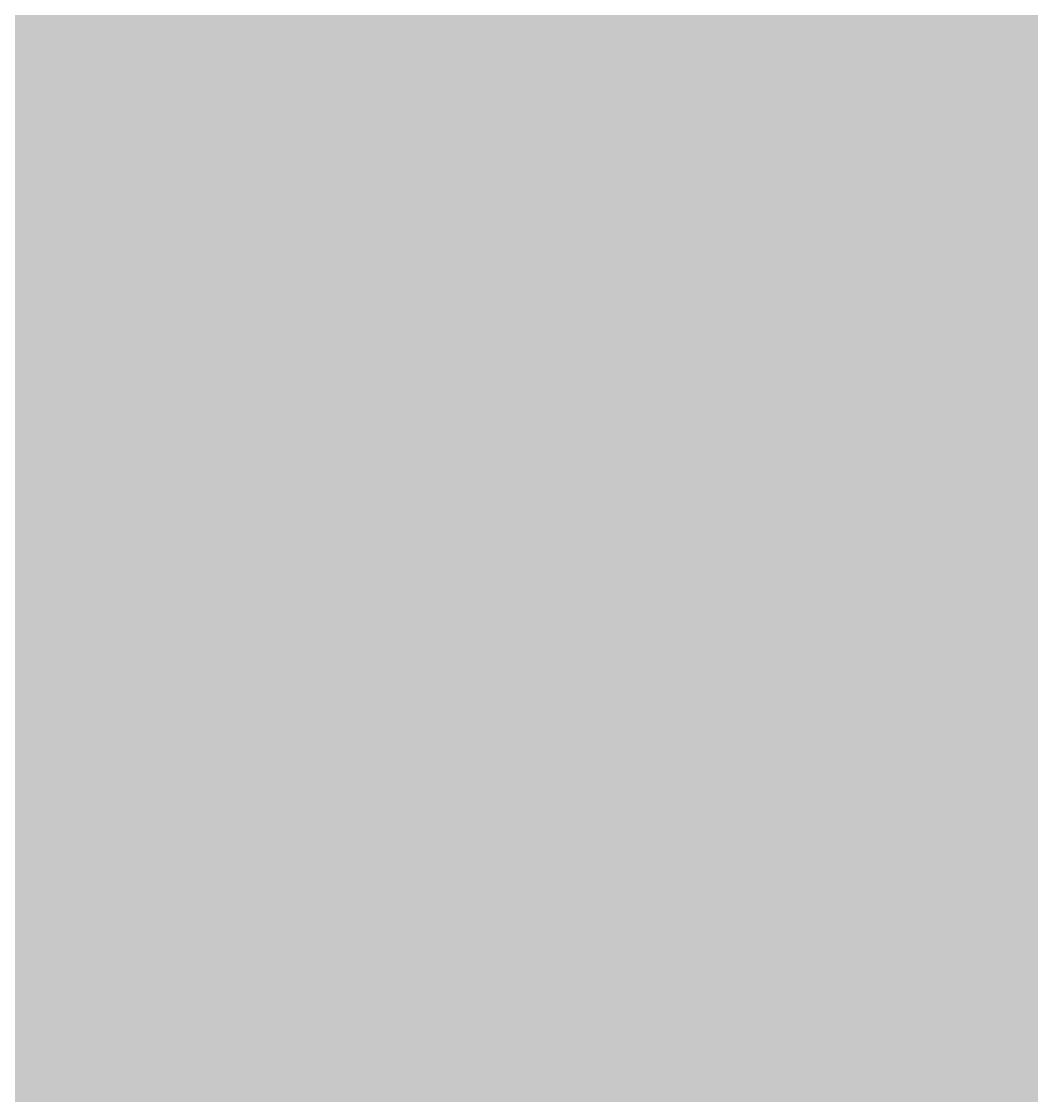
# Model space of a CAD drawing. Extents: x -72 to 72, y -47 to 50.
# Drawn here: x 50.35 to 55.99, y 3.31 to 9.32 of the extents above; entities that cross this region are included whole.
import ezdxf

# ---------------------------------------------------------------- set-up
doc = ezdxf.new("R2010")
doc.units = 0
doc.header["$MEASUREMENT"] = 0
doc.layers.get('0').update_dxf_attribs({"linetype": 'CONTINUOUS'})
for name, color, linetype in [('22-303-0_BOT', 7, 'CONTINUOUS'), ('22-303-0_DRD', 7, 'CONTINUOUS'), ('22-303-0_GND', 6, 'CONTINUOUS'), ('22-303-0_IN1', 4, 'CONTINUOUS'), ('22-303-0_IN2', 3, 'CONTINUOUS'), ('22-303-0_PWR', 5, 'CONTINUOUS'), ('22-303-0_SMB', 10, 'CONTINUOUS'), ('22-303-0_SMT', 14, 'CONTINUOUS'), ('22-303-0_SPB', 9, 'CONTINUOUS'), ('22-303-0_SPT', 12, 'CONTINUOUS'), ('22-303-0_SSB', 11, 'CONTINUOUS'), ('22-303-0_SST', 13, 'CONTINUOUS'), ('22-303-0_TOP', 8, 'CONTINUOUS'), ('THRUHOLE_TAP', 7, 'CONTINUOUS')]:
    doc.layers.add(name, color=color, linetype=linetype)

# ---------------------------------------------------------------- blocks, each defined once
blk = doc.blocks.new('RECTANGLE_9')
blk.add_solid([(0.508, 0.9017), (0.508, -0.9017), (-0.508, 0.9017), (-0.508, -0.9017)])
blk = doc.blocks.new('ROUND_44')
at = {"const_width": 0.29972}
blk.add_lwpolyline([(-0.14986, 0, 1), (0.14986, 0, 1)], format="xyb", close=True, dxfattribs=at)
blk = doc.blocks.new('ROUND_48')
at = {"const_width": 0.29972}
blk.add_lwpolyline([(-0.14986, 0, 1), (0.14986, 0, 1)], format="xyb", close=True, dxfattribs=at)
blk = doc.blocks.new('ROUND_81')
at = {"const_width": 0.0635}
blk.add_lwpolyline([(-0.03175, 0, 1), (0.03175, 0, 1)], format="xyb", close=True, dxfattribs=at)
blk = doc.blocks.new('ROUND_82')
at = {"const_width": 0.50038}
blk.add_lwpolyline([(-0.25019, 0, 1), (0.25019, 0, 1)], format="xyb", close=True, dxfattribs=at)
blk = doc.blocks.new('ROUND_83')
at = {"const_width": 0.50038}
blk.add_lwpolyline([(-0.25019, 0, 1), (0.25019, 0, 1)], format="xyb", close=True, dxfattribs=at)
blk = doc.blocks.new('ROUND_53')
at = {"const_width": 0.29972}
blk.add_lwpolyline([(-0.14986, 0, 1), (0.14986, 0, 1)], format="xyb", close=True, dxfattribs=at)
blk = doc.blocks.new('RECTANGLE_7')
blk.add_solid([(0.8001, 1.6002), (0.8001, -1.6002), (-0.8001, 1.6002), (-0.8001, -1.6002)])
blk = doc.blocks.new('RECTANGLE_35')
blk.add_solid([(0.82423, 0.22479), (0.82423, -0.22479), (-0.82423, 0.22479), (-0.82423, -0.22479)])
blk = doc.blocks.new('ROUND_95')
at = {"const_width": 0.10033}
blk.add_lwpolyline([(-0.050164, 0, 1), (0.050164, 0, 1)], format="xyb", close=True, dxfattribs=at)

msp = doc.modelspace()

# ---------------------------------------------------------------- linework, layer by layer
at = {"layer": '22-303-0_BOT', "const_width": 0.254}
for points in [[(50.419, 16.891), (50.419, -4.953)], [(50.6476, 16.891), (50.6476, -4.953)], [(50.8762, 16.891), (50.8762, -4.953)], [(51.1048, 16.891), (51.1048, -4.953)], [(51.3334, 16.891), (51.3334, -4.953)], [(51.562, 16.891), (51.562, -4.953)], [(51.7906, 16.891), (51.7906, -4.953)], [(52.0192, 16.891), (52.0192, -4.953)], [(55.6768, 16.891), (55.6768, 2.4765)], [(55.9054, 16.891), (55.9054, 2.4765)], [(52.2478, 15.46606), (52.2478, 7.26694)], [(52.4764, 15.13078), (52.4764, 7.59968)], [(52.705, 15.02918), (52.705, 7.70382)], [(55.6514, 11.3665), (55.6514, 8.9535)], [(52.9336, 10.47496), (52.9336, 7.70636)], [(53.1622, 10.34288), (53.1622, 7.61746)], [(53.3908, 10.17016), (53.3908, 7.34314)], [(53.6194, 9.94156), (53.6194, 1.88722)], [(53.848, 9.73328), (53.848, 7.56666)], [(54.0258, 9.66978), (54.0258, 8.9535)], [(54.0258, 9.2202), (44.41952, 9.2202)], [(57.3786, 9.2202), (55.6514, 9.2202)], [(54.0258, 8.9916), (43.53052, 8.9916)], [(55.6514, 8.9535), (54.0258, 8.9535)], [(54.0766, 8.9535), (54.0766, 7.77494)], [(54.3052, 8.9535), (54.3052, 7.84098)], [(54.5338, 8.9535), (54.5338, 7.81558)], [(54.7624, 8.9535), (54.7624, 7.68604)], [(54.991, 8.9535), (54.991, 2.4765)], [(55.2196, 8.9535), (55.2196, 2.4765)], [(55.4482, 8.9535), (55.4482, 2.4765)], [(57.3786, 8.9916), (55.6514, 8.9916)], [(63.20536, 8.763), (43.47464, 8.763)], [(63.07328, 8.5344), (44.41952, 8.5344)], [(62.96406, 8.3058), (44.41952, 8.3058)], [(62.87516, 8.0772), (44.41952, 8.0772)], [(62.80658, 7.8486), (44.41952, 7.8486)], [(52.50434, 7.62), (43.9674, 7.62)], [(53.8861, 7.62), (53.15966, 7.62)], [(62.75324, 7.62), (54.8259, 7.62)], [(52.29606, 7.3914), (44.89704, 7.3914)], [(53.7718, 7.3914), (53.36794, 7.3914)], [(62.71768, 7.3914), (54.9402, 7.3914)], [(52.23002, 7.1628), (45.02658, 7.1628)], [(53.75656, 7.1628), (53.43398, 7.1628)], [(62.6999, 7.1628), (54.95544, 7.1628)], [(52.25288, 6.9342), (45.05198, 6.9342)], [(52.2478, 6.95706), (52.2478, -4.953)], [(53.83276, 6.9342), (53.40858, 6.9342)], [(53.848, 6.91134), (53.848, 2.07264)], [(62.69482, 6.9342), (54.8767, 6.9342)], [(53.3908, 6.88086), (53.3908, 4.35864)], [(54.7624, 6.79196), (54.7624, 2.4765)], [(52.38496, 6.7056), (44.98594, 6.7056)], [(54.07152, 6.7056), (53.27904, 6.7056)], [(54.0766, 6.70306), (54.0766, 2.12852)], [(54.5338, 6.65988), (54.5338, 1.94564)], [(62.70752, 6.7056), (54.64048, 6.7056)], [(52.4764, 6.62178), (52.4764, 4.30022)], [(53.1622, 6.604), (53.1622, 4.50596)], [(54.3052, 6.63702), (54.3052, 2.09296)], [(52.705, 6.52018), (52.705, 4.48564)], [(52.9336, 6.5151), (52.9336, 4.54152)], [(62.738, 6.477), (44.77766, 6.477)], [(62.78118, 6.2484), (43.9674, 6.2484)], [(57.86882, 6.0198), (43.6626, 6.0198)], [(57.72404, 5.7912), (43.64228, 5.7912)], [(57.68848, 5.5626), (43.47464, 5.5626)], [(57.74436, 5.334), (44.1579, 5.334)], [(57.84596, 5.1054), (44.2722, 5.1054)], [(57.71388, 4.8768), (44.28744, 4.8768)], [(57.69102, 4.6482), (44.2087, 4.6482)], [(52.59578, 4.4196), (44.0944, 4.4196)], [(57.75706, 4.4196), (53.32222, 4.4196)], [(52.41036, 4.191), (44.0944, 4.191)], [(57.96534, 4.191), (53.50764, 4.191)], [(52.35448, 3.9624), (44.0944, 3.9624)], [(57.84596, 3.9624), (53.56352, 3.9624)], [(52.39004, 3.7338), (44.0944, 3.7338)], [(57.71388, 3.7338), (53.52796, 3.7338)], [(52.4764, 3.57378), (52.4764, -4.953)], [(52.53482, 3.5052), (44.0944, 3.5052)], [(57.69102, 3.5052), (53.38064, 3.5052)], [(53.3908, 3.51282), (53.3908, -3.79476)], [(52.705, 3.38836), (52.705, -3.8481)], [(53.1622, 3.36804), (53.1622, -3.71856)], [(52.9336, 3.33248), (52.9336, -3.7338)], [(57.75706, 3.2766), (44.0944, 3.2766)]]:
    msp.add_lwpolyline(points, dxfattribs=at)
for points in [[(54.356, 7.84352, 0.4142136), (53.75148, 7.239)], [(54.96052, 7.239, 0.4142136), (54.356, 7.84352)], [(52.832, 7.71652, 0.4142136), (52.22748, 7.112)], [(53.43652, 7.112, 0.4142136), (52.832, 7.71652)], [(53.75148, 7.239, 0.4142136), (54.356, 6.63448)], [(54.356, 6.63448, 0.4142136), (54.96052, 7.239)], [(52.22748, 7.112, 0.4142136), (52.832, 6.50748)], [(52.832, 6.50748, 0.4142136), (53.43652, 7.112)], [(52.959, 4.54152, 0.4142136), (52.35448, 3.937)], [(53.56352, 3.937, 0.4142136), (52.959, 4.54152)], [(52.35448, 3.937, 0.4142136), (52.959, 3.33248)], [(52.959, 3.33248, 0.4142136), (53.56352, 3.937)]]:
    msp.add_lwpolyline(points, format="xyb", dxfattribs=at)
at = {"layer": '22-303-0_DRD', "const_width": 0.254}
for points in [[(54.483, 9.398), (53.213, 8.128)], [(54.483, 8.128), (53.213, 9.398)], [(55.626, 9.398), (54.356, 8.128)], [(55.626, 8.128), (54.356, 9.398)], [(51.94554, 8.255), (50.67554, 6.985)], [(51.94554, 6.985), (50.67554, 8.255)], [(51.94554, 8.255), (50.67554, 6.985)], [(51.94554, 6.985), (50.67554, 8.255)], [(51.94554, 8.255), (50.67554, 6.985)], [(51.94554, 6.985), (50.67554, 8.255)], [(54.991, 7.874), (53.721, 6.604)], [(54.991, 6.604), (53.721, 7.874)], [(53.467, 7.747), (52.197, 6.477)], [(53.467, 6.477), (52.197, 7.747)], [(51.94554, 5.08), (50.67554, 3.81)], [(51.94554, 3.81), (50.67554, 5.08)], [(51.94554, 5.08), (50.67554, 3.81)], [(51.94554, 3.81), (50.67554, 5.08)], [(53.594, 4.572), (52.324, 3.302)], [(53.594, 3.302), (52.324, 4.572)]]:
    msp.add_lwpolyline(points, dxfattribs=at)
at = {"layer": '22-303-0_IN1', "const_width": 0.2032}
msp.add_lwpolyline([(52.832, 7.112), (52.578, 6.858), (47.752, 6.858), (44.323, 10.287), (44.323, 13.335), (43.942, 13.716), (34.163, 13.716), (32.131, 15.748), (32.131, 20.574), (31.115, 21.59), (30.607, 21.59)], dxfattribs=at)
at = {"layer": '22-303-0_IN2'}
for points, const_width in [([(54.5338, 16.891), (54.5338, 7.81558)], 0.254), ([(54.7624, 16.891), (54.7624, 7.7343)], 0.254), ([(54.991, 16.891), (54.991, 7.7343)], 0.254), ([(55.2196, 16.891), (55.2196, 7.7343)], 0.254), ([(55.4482, 16.891), (55.4482, 7.7343)], 0.254), ([(55.6768, 16.891), (55.6768, 7.7343)], 0.254), ([(55.9054, 16.891), (55.9054, 7.7343)], 0.254), ([(50.419, 15.8496), (50.419, 5.01904)], 0.254), ([(50.6476, 15.8496), (50.6476, 5.24764)], 0.254), ([(50.8762, 15.8496), (50.8762, 5.44576)], 0.254), ([(51.1048, 15.8496), (51.1048, 5.4864)], 0.254), ([(51.3334, 15.8496), (51.3334, 5.4864)], 0.254), ([(51.562, 15.8496), (51.562, 5.4864)], 0.254), ([(51.7906, 15.8496), (51.7906, 5.4864)], 0.254), ([(52.0192, 15.8496), (52.0192, 5.4864)], 0.254), ([(52.2478, 15.46606), (52.2478, 7.26694)], 0.254), ([(52.4764, 15.13078), (52.4764, 7.59968)], 0.254), ([(52.705, 15.02918), (52.705, 7.70382)], 0.254), ([(68.86448, 13.335), (68.86448, 13.23848), (67.056, 11.43), (64.643, 11.43), (60.452, 7.239), (54.356, 7.239)], 0.381), ([(54.3052, 12.81176), (54.3052, 7.84098)], 0.254), ([(54.0766, 12.6492), (54.0766, 7.77494)], 0.254), ([(53.848, 10.59434), (53.848, 7.56666)], 0.254), ([(52.9336, 10.47496), (52.9336, 7.70636)], 0.254), ([(53.6194, 10.38606), (53.6194, 4.73964)], 0.254), ([(53.1622, 10.34288), (53.1622, 7.61746)], 0.254), ([(53.3908, 10.32002), (53.3908, 7.34314)], 0.254), ([(61.73216, 9.2202), (45.22724, 9.2202)], 0.254), ([(61.50356, 8.9916), (44.99864, 8.9916)], 0.254), ([(61.27496, 8.763), (44.77004, 8.763)], 0.254), ([(61.04636, 8.5344), (44.54144, 8.5344)], 0.254), ([(60.81776, 8.3058), (44.31284, 8.3058)], 0.254), ([(60.58916, 8.0772), (44.08424, 8.0772)], 0.254), ([(60.36056, 7.8486), (43.85564, 7.8486)], 0.254), ([(60.24626, 7.7343), (54.70144, 7.7343)], 0.254), ([(52.50434, 7.62), (43.62704, 7.62)], 0.254), ([(53.8861, 7.62), (53.15966, 7.62)], 0.254), ([(52.29606, 7.3914), (44.89704, 7.3914)], 0.254), ([(53.7718, 7.3914), (53.36794, 7.3914)], 0.254), ([(52.23002, 7.1628), (45.02658, 7.1628)], 0.254), ([(53.75656, 7.1628), (53.43398, 7.1628)], 0.254), ([(52.25288, 6.9342), (45.05198, 6.9342)], 0.254), ([(52.2478, 6.95706), (52.2478, 5.44576)], 0.254), ([(53.83276, 6.9342), (53.40858, 6.9342)], 0.254), ([(53.848, 6.91134), (53.848, 4.51104)], 0.254), ([(53.3908, 6.88086), (53.3908, 4.93776)], 0.254), ([(60.452, 6.7437), (54.70144, 6.7437)], 0.254), ([(54.7624, 6.7437), (54.7624, -4.953)], 0.254), ([(54.991, 6.7437), (54.991, -4.953)], 0.254), ([(55.2196, 6.7437), (55.2196, -4.953)], 0.254), ([(55.4482, 6.7437), (55.4482, -4.953)], 0.254), ([(55.6768, 6.7437), (55.6768, -4.953)], 0.254), ([(55.9054, 6.7437), (55.9054, -4.953)], 0.254), ([(52.38496, 6.7056), (44.98594, 6.7056)], 0.254), ([(54.07152, 6.7056), (53.27904, 6.7056)], 0.254), ([(54.0766, 6.70306), (54.0766, 2.12852)], 0.254), ([(54.5338, 6.65988), (54.5338, 1.94564)], 0.254), ([(62.70752, 6.7056), (54.64048, 6.7056)], 0.254), ([(52.4764, 6.62178), (52.4764, 5.24764)], 0.254), ([(53.1622, 6.604), (53.1622, 4.9784)], 0.254), ([(54.3052, 6.63702), (54.3052, 2.09296)], 0.254), ([(52.705, 6.52018), (52.705, 5.01904)], 0.254), ([(52.9336, 6.5151), (52.9336, 4.9784)], 0.254), ([(62.738, 6.477), (44.77766, 6.477)], 0.254), ([(62.78118, 6.2484), (42.25544, 6.2484)], 0.254), ([(57.86882, 6.0198), (42.02684, 6.0198)], 0.254), ([(57.72404, 5.7912), (41.79824, 5.7912)], 0.254), ([(57.68848, 5.5626), (41.56964, 5.5626)], 0.254), ([(52.07, 5.4864), (51.054, 5.4864)], 0.254), ([(50.76698, 5.36702), (49.99736, 4.5974)], 0.254), ([(52.3621, 5.36194), (52.74564, 4.9784)], 0.254), ([(50.73396, 5.334), (44.1579, 5.334)], 0.254), ([(57.74436, 5.334), (52.39004, 5.334)], 0.254), ([(50.50536, 5.1054), (44.2722, 5.1054)], 0.254), ([(57.84596, 5.1054), (52.61864, 5.1054)], 0.254), ([(24.638, -0.127), (25.273, 0.508), (28.067, 0.508), (28.956, 1.397), (37.084, 1.397), (38.1, 2.413), (42.545, 2.413), (44.323, 4.191), (50.165, 4.191), (51.054, 5.08), (52.07, 5.08), (52.578, 4.572), (53.213, 4.572), (53.594, 4.191), (53.594, 3.683), (53.086, 3.175), (53.086, -4.318)], 0.2032), ([(53.213, 4.9784), (52.74564, 4.9784)], 0.254), ([(50.27676, 4.8768), (44.28744, 4.8768)], 0.254), ([(57.71388, 4.8768), (53.48224, 4.8768)], 0.254), ([(53.5051, 4.85394), (53.88102, 4.47802)], 0.254), ([(51.22164, 4.6736), (50.51044, 3.9624)], 0.254), ([(51.92776, 4.6482), (51.19624, 4.6482)], 0.254), ([(51.90236, 4.6736), (51.22164, 4.6736)], 0.254), ([(51.3334, 4.6736), (51.3334, 3.9624)], 0.254), ([(51.562, 4.6736), (51.562, 3.9624)], 0.254), ([(51.7906, 4.6736), (51.7906, 3.9624)], 0.254), ([(51.90236, 4.6736), (52.29098, 4.28498)], 0.254), ([(57.69102, 4.6482), (53.71084, 4.6482)], 0.254), ([(51.1048, 4.55676), (51.1048, 3.9624)], 0.254), ([(52.0192, 4.55676), (52.0192, 3.9624)], 0.254), ([(52.15636, 4.4196), (50.96764, 4.4196)], 0.254), ([(57.75706, 4.4196), (53.92928, 4.4196)], 0.254), ([(50.8762, 4.32816), (50.8762, 3.9624)], 0.254), ([(52.2478, 4.32816), (52.2478, 3.9624)], 0.254), ([(52.41036, 4.191), (50.73904, 4.191)], 0.254), ([(57.96534, 4.191), (54.0004, 4.191)], 0.254), ([(54.0004, 4.191), (54.0004, 3.683)], 0.254), ([(50.6476, 4.09956), (50.6476, 3.9624)], 0.254), ([(52.35448, 3.9624), (50.51044, 3.9624)], 0.254), ([(57.84596, 3.9624), (54.0004, 3.9624)], 0.254), ([(52.959, 3.937), (52.578, 3.556), (44.323, 3.556), (42.799, 2.032), (38.354, 2.032), (37.338, 1.016), (29.21, 1.016), (28.321, 0.127), (26.67, 0.127), (26.416, -0.127), (26.162, -0.127), (26.289, -0.254)], 0.2032), ([(57.71388, 3.7338), (54.0004, 3.7338)], 0.254), ([(57.69102, 3.5052), (53.95976, 3.5052)], 0.254), ([(53.88102, 3.39598), (53.4924, 3.00736)], 0.254), ([(53.848, 3.36296), (53.848, 2.07264)], 0.254), ([(57.75706, 3.2766), (53.76164, 3.2766)], 0.254)]:
    msp.add_lwpolyline(points, dxfattribs=dict(at, const_width=const_width))
at = {"layer": '22-303-0_IN2', "const_width": 0.254}
for points in [[(54.356, 7.84352, 0.4142136), (53.75148, 7.239)], [(54.70144, 7.7343, 0.1534382), (54.356, 7.84286)], [(52.832, 7.71652, 0.4142136), (52.22748, 7.112)], [(53.43652, 7.112, 0.4142136), (52.832, 7.71652)], [(53.75148, 7.239, 0.4142136), (54.356, 6.63448)], [(52.22748, 7.112, 0.4142136), (52.832, 6.50748)], [(52.832, 6.50748, 0.4142136), (53.43652, 7.112)], [(54.356, 6.63448, 0.153438), (54.70182, 6.74316)], [(51.054, 5.4864, 0.1989133), (50.76663, 5.36737)], [(51.054, 5.4864, 0.1989133), (50.76663, 5.36737)], [(52.35702, 5.36702, 0.1989124), (52.07, 5.48591)], [(53.50002, 4.85902, 0.1989124), (53.213, 4.97791)], [(54.0004, 4.191, 0.1989124), (53.88137, 4.47837)], [(52.29098, 4.28498, 0.0939682), (52.41597, 4.19983)], [(52.41544, 4.19862, 0.1019992), (52.35629, 3.96232)], [(53.88102, 3.39598, 0.1989124), (53.99991, 3.683)]]:
    msp.add_lwpolyline(points, format="xyb", dxfattribs=at)
at = {"layer": '22-303-0_SMB', "const_width": 0.254}
for points in [[(50.3682, 17.272), (50.3682, -5.461)], [(50.5968, 17.272), (50.5968, -5.461)], [(50.8254, 17.272), (50.8254, -5.461)], [(51.054, 17.272), (51.054, -5.461)], [(51.2826, 17.272), (51.2826, -5.461)], [(51.5112, 17.272), (51.5112, -5.461)], [(51.7398, 17.272), (51.7398, -5.461)], [(51.9684, 17.272), (51.9684, -5.461)], [(52.197, 14.478), (52.197, 8.001)], [(52.324, 11.811), (52.324, 8.001)], [(52.324, 9.271), (44.577, 9.271)], [(52.324, 9.0424), (44.577, 9.0424)], [(52.324, 8.8138), (44.577, 8.8138)], [(52.324, 8.5852), (44.577, 8.5852)], [(52.324, 8.3566), (44.577, 8.3566)], [(52.324, 8.128), (44.577, 8.128)], [(52.07, 8.001), (52.07, 3.175)], [(52.324, 8.001), (52.07, 8.001)], [(52.07, 7.8994), (44.577, 7.8994)], [(52.07, 7.6708), (45.212, 7.6708)], [(52.07, 7.4422), (45.212, 7.4422)], [(52.07, 7.2136), (45.212, 7.2136)], [(52.07, 6.985), (45.212, 6.985)], [(52.07, 6.7564), (45.212, 6.7564)], [(52.07, 6.5278), (45.212, 6.5278)], [(52.07, 6.2992), (44.45, 6.2992)], [(52.07, 6.0706), (44.45, 6.0706)], [(52.07, 5.842), (44.45, 5.842)], [(52.07, 5.6134), (44.45, 5.6134)], [(52.07, 5.3848), (44.45, 5.3848)], [(52.07, 5.1562), (44.45, 5.1562)], [(52.07, 4.9276), (44.45, 4.9276)], [(52.07, 4.699), (44.45, 4.699)], [(52.07, 4.4704), (44.45, 4.4704)], [(52.07, 4.2418), (44.45, 4.2418)], [(52.07, 4.0132), (44.45, 4.0132)], [(52.07, 3.7846), (44.45, 3.7846)], [(52.07, 3.556), (44.45, 3.556)], [(52.07, 3.3274), (44.45, 3.3274)]]:
    msp.add_lwpolyline(points, dxfattribs=at)
at = {"layer": '22-303-0_SSB', "const_width": 0.1524}
msp.add_lwpolyline([(59.182, 8.763), (59.182, 11.557), (53.848, 11.557), (53.848, 8.763), (59.182, 8.763)], dxfattribs=at)
at = {"layer": '22-303-0_SST'}
for points, const_width in [([(52.48402, 7.84098), (52.48402, 16.28902), (46.95952, 16.28902), (46.6344, 15.9639), (46.30928, 16.28902), (44.3611, 16.28902), (44.03598, 15.9639), (44.03598, 7.84098), (52.48402, 7.84098)], 0.20066), ([(54.46014, 8.72744), (54.2925, 8.78586), (54.12232, 8.78586), (53.95214, 8.72744), (53.95214, 8.37184), (54.12232, 8.31342), (54.2925, 8.31342), (54.46014, 8.37184), (54.46014, 8.72744), (54.63032, 8.78586), (54.8005, 8.78586), (54.96814, 8.72744), (54.96814, 8.37184), (54.8005, 8.31342), (54.63032, 8.31342), (54.46014, 8.37184)], 0.1524), ([(54.8005, 7.47522), (54.96814, 7.59206), (54.96814, 7.83082), (54.8005, 7.94766), (54.63032, 7.94766), (54.2925, 7.71144), (53.95214, 7.94766), (53.95214, 7.47522)], 0.1524), ([(54.8005, 7.10946), (54.96814, 7.05104), (54.96814, 6.69544), (54.8005, 6.63702), (54.12232, 6.63702), (53.95214, 6.69544), (53.95214, 7.05104), (54.12232, 7.10946)], 0.1524), ([(51.23942, 4.56184), (51.23942, 5.57784), (51.12258, 5.40766)], 0.1524), ([(51.96078, 4.56184), (51.96078, 5.57784), (51.8414, 5.40766)], 0.1524), ([(50.63998, 5.57784), (50.63998, 4.73202), (50.57902, 4.56184), (50.22342, 4.56184), (50.165, 4.73202), (50.165, 5.57784)], 0.1524), ([(51.3588, 4.56184), (51.12258, 4.56184)], 0.1524), ([(52.07762, 4.56184), (51.8414, 4.56184)], 0.1524), ([(52.48402, -4.22402), (52.48402, 4.22402), (46.95952, 4.22402), (46.6344, 3.8989), (46.30928, 4.22402), (44.3611, 4.22402), (44.03598, 3.8989), (44.03598, -4.22402), (52.48402, -4.22402)], 0.20066), ([(55.38724, 3.00736), (55.38724, 3.29692), (54.51602, 3.29692), (53.21808, 1.99898), (53.21808, -3.29692), (55.3974, -3.29692), (55.3974, -2.95656)], 0.1524)]:
    msp.add_lwpolyline(points, dxfattribs=dict(at, const_width=const_width))
at = {"layer": '22-303-0_TOP'}
for points, const_width in [([(55.4101, 11.78306), (55.4101, 8.29564)], 0.254), ([(55.2196, 11.59256), (55.2196, 5.50164)], 0.254), ([(54.991, 11.3665), (54.991, 5.27304)], 0.254), ([(54.0766, 11.24458), (54.0766, 8.21944)], 0.254), ([(54.3052, 11.24458), (54.3052, 7.99084)], 0.254), ([(54.5338, 11.24458), (54.5338, 7.81558)], 0.254), ([(54.7624, 11.25474), (54.7624, 7.68604)], 0.254), ([(53.848, 10.59434), (53.848, 8.44804)], 0.254), ([(53.6194, 10.38606), (53.6194, 8.67664)], 0.254), ([(54.356, 7.239), (53.086, 8.509), (53.086, 9.271), (52.56784, 9.78916), (51.31054, 9.78916)], 0.381), ([(53.5813, 9.271), (53.5813, 8.71474)], 0.254), ([(55.4101, 9.2202), (53.5813, 9.2202)], 0.254), ([(51.31054, 9.13892), (52.19954, 9.13892), (52.578, 8.763), (52.578, 7.366), (52.832, 7.112)], 0.2032), ([(55.4101, 8.9916), (53.5813, 8.9916)], 0.254), ([(55.4101, 8.763), (53.5813, 8.763)], 0.254), ([(53.5813, 8.71474), (54.46014, 7.83336)], 0.254), ([(51.31054, 7.62), (51.31054, 8.49122)], 0.381), ([(51.31054, 8.49122), (51.31054, 7.62)], 0.381), ([(51.31054, 7.62), (51.31054, 8.49122)], 0.381), ([(55.4101, 8.5344), (53.76164, 8.5344)], 0.254), ([(50.18024, 8.49122), (51.31054, 8.49122)], 0.254), ([(51.31054, 7.96036), (51.31054, 8.49122)], 0.254), ([(62.96406, 8.3058), (53.99024, 8.3058)], 0.254), ([(57.6199, 8.29564), (55.4101, 8.29564)], 0.254), ([(55.4482, 8.29564), (55.4482, 5.73024)], 0.254), ([(55.6768, 8.29564), (55.6768, 5.95884)], 0.254), ([(55.9054, 8.29564), (55.9054, 6.18744)], 0.254), ([(62.87516, 8.0772), (54.21884, 8.0772)], 0.254), ([(52.1716, 7.96036), (50.18024, 7.96036)], 0.254), ([(50.419, 7.96036), (50.419, 4.10464)], 0.254), ([(50.6476, 7.96036), (50.6476, 4.10464)], 0.254), ([(50.8762, 7.96036), (50.8762, 4.10464)], 0.254), ([(51.1048, 7.96036), (51.1048, 4.10464)], 0.254), ([(51.3334, 7.96036), (51.3334, 4.10464)], 0.254), ([(51.562, 7.96036), (51.562, 4.10464)], 0.254), ([(51.7906, 7.96036), (51.7906, 4.10464)], 0.254), ([(52.0192, 7.96036), (52.0192, 4.10464)], 0.254), ([(52.1716, 7.96036), (52.1716, 7.366)], 0.254), ([(52.9844, 7.90956), (53.7591, 7.13232)], 0.254), ([(52.9844, 7.90956), (52.9844, 7.6962)], 0.254), ([(52.1716, 7.8486), (46.64964, 7.8486)], 0.254), ([(53.04536, 7.8486), (52.9844, 7.8486)], 0.254), ([(62.80658, 7.8486), (54.44744, 7.8486)], 0.254), ([(53.1622, 7.73176), (53.1622, 7.61746)], 0.254), ([(52.1716, 7.62), (46.42104, 7.62)], 0.254), ([(53.27396, 7.62), (53.15966, 7.62)], 0.254), ([(62.75324, 7.62), (54.8259, 7.62)], 0.254), ([(53.3908, 7.50316), (53.3908, 7.34314)], 0.254), ([(52.1716, 7.3914), (46.19244, 7.3914)], 0.254), ([(53.50256, 7.3914), (53.36794, 7.3914)], 0.254), ([(62.71768, 7.3914), (54.9402, 7.3914)], 0.254), ([(53.6194, 7.27456), (53.6194, 3.90144)], 0.254), ([(52.22494, 7.1628), (45.02658, 7.1628)], 0.254), ([(52.23002, 7.15772), (52.22829, 7.112)], 0.254), ([(53.73116, 7.1628), (53.43398, 7.1628)], 0.254), ([(56.90616, 7.1628), (54.95544, 7.1628)], 0.254), ([(56.79948, 7.08152), (53.5559, 3.8354)], 0.254), ([(52.25288, 6.9342), (45.05198, 6.9342)], 0.254), ([(52.2478, 6.95706), (52.2478, 4.10464)], 0.254), ([(53.83276, 6.9342), (53.40858, 6.9342)], 0.254), ([(53.848, 6.91134), (53.848, 4.13004)], 0.254), ([(56.65216, 6.9342), (54.8767, 6.9342)], 0.254), ([(53.3908, 6.88086), (53.3908, 4.35864)], 0.254), ([(51.31054, 2.27584), (52.69484, 2.27584), (57.15, 6.731), (61.468, 6.731), (62.103, 6.096), (62.103, 0.127), (62.865, -0.635)], 0.381), ([(54.7624, 6.79196), (54.7624, 5.04444)], 0.254), ([(52.38496, 6.7056), (44.98594, 6.7056)], 0.254), ([(54.07152, 6.7056), (53.27904, 6.7056)], 0.254), ([(54.0766, 6.70306), (54.0766, 4.35864)], 0.254), ([(54.5338, 6.65988), (54.5338, 4.81584)], 0.254), ([(56.42356, 6.7056), (54.64048, 6.7056)], 0.254), ([(52.4764, 6.62178), (52.4764, 4.30022)], 0.254), ([(53.1622, 6.604), (53.1622, 4.50596)], 0.254), ([(54.3052, 6.63702), (54.3052, 4.58724)], 0.254), ([(52.705, 6.52018), (52.705, 4.48564)], 0.254), ([(52.9336, 6.5151), (52.9336, 4.54152)], 0.254), ([(56.19496, 6.477), (44.77766, 6.477)], 0.254), ([(55.96636, 6.2484), (41.82618, 6.2484)], 0.254), ([(55.73776, 6.0198), (42.05478, 6.0198)], 0.254), ([(55.50916, 5.7912), (42.28338, 5.7912)], 0.254), ([(55.28056, 5.5626), (42.51198, 5.5626)], 0.254), ([(55.05196, 5.334), (44.1579, 5.334)], 0.254), ([(56.515, 2.49936), (56.515, 3.28422), (57.89168, 4.699), (58.293, 4.699)], 1.27), ([(54.82336, 5.1054), (44.2722, 5.1054)], 0.254), ([(54.59476, 4.8768), (44.28744, 4.8768)], 0.254), ([(54.36616, 4.6482), (44.2087, 4.6482)], 0.254), ([(51.31054, 4.445), (51.31054, 3.57378)], 0.381), ([(51.31054, 4.445), (51.31054, 3.57378)], 0.381), ([(52.59578, 4.4196), (43.97248, 4.4196)], 0.254), ([(54.13756, 4.4196), (53.32222, 4.4196)], 0.254), ([(52.41036, 4.191), (43.8785, 4.191)], 0.254), ([(53.90896, 4.191), (53.50764, 4.191)], 0.254), ([(52.37734, 4.10464), (50.18024, 4.10464)], 0.254), ([(51.31054, 4.10464), (51.31054, 3.57378)], 0.254), ([(53.68036, 3.9624), (53.56352, 3.9624)], 0.254), ([(51.31054, 2.92354), (51.308, 2.92354), (51.308, 2.921), (52.451, 2.921), (52.959, 3.429), (52.959, 3.937)], 0.2032), ([(50.18024, 3.57378), (51.31054, 3.57378)], 0.254)]:
    msp.add_lwpolyline(points, dxfattribs=dict(at, const_width=const_width))
at = {"layer": '22-303-0_TOP', "const_width": 0.254}
for points in [[(53.5813, 9.271, 0.1989124), (53.43623, 9.62123)], [(54.96052, 7.239, 0.3642766), (54.46014, 7.83336)], [(53.43652, 7.112, 0.3413007), (52.9844, 7.6962)], [(52.1716, 7.366, 0.1356594), (52.22929, 7.15728)], [(54.356, 6.63448, 0.4142136), (54.96052, 7.239)], [(52.22748, 7.112, 0.4142136), (52.832, 6.50748)], [(52.832, 6.50748, 0.4142136), (53.43652, 7.112)], [(53.7591, 7.13232, 0.3633136), (54.356, 6.63194)], [(52.959, 4.54152, 0.3342202), (52.37734, 4.10464)], [(53.56352, 3.937, 0.4142136), (52.959, 4.54152)], [(53.5559, 3.8354, 0.0421742), (53.56448, 3.937)]]:
    msp.add_lwpolyline(points, format="xyb", dxfattribs=at)

# ---------------------------------------------------------------- block references
at = {"layer": '22-303-0_BOT'}
for name, p in [('RECTANGLE_9', (54.8386, 10.16)), ('ROUND_44', (53.848, 8.763)), ('ROUND_44', (54.991, 8.763)), ('ROUND_48', (51.31054, 7.62)), ('ROUND_48', (54.356, 7.239)), ('ROUND_48', (52.832, 7.112)), ('ROUND_48', (51.31054, 4.445)), ('ROUND_48', (52.959, 3.937))]:
    msp.add_blockref(name, p, dxfattribs=at)
at = {"layer": '22-303-0_GND'}
for name, p in [('ROUND_81', (53.848, 8.763)), ('ROUND_81', (54.991, 8.763)), ('ROUND_82', (54.356, 7.239)), ('ROUND_81', (51.31054, 7.62)), ('ROUND_83', (52.832, 7.112)), ('ROUND_81', (51.31054, 4.445)), ('ROUND_83', (52.959, 3.937))]:
    msp.add_blockref(name, p, dxfattribs=at)
at = {"layer": '22-303-0_IN1'}
for name, p in [('ROUND_44', (53.848, 8.763)), ('ROUND_44', (54.991, 8.763)), ('ROUND_53', (51.31054, 7.62)), ('ROUND_48', (54.356, 7.239)), ('ROUND_48', (52.832, 7.112)), ('ROUND_53', (51.31054, 4.445)), ('ROUND_48', (52.959, 3.937))]:
    msp.add_blockref(name, p, dxfattribs=at)
at = {"layer": '22-303-0_IN2'}
for name, p in [('ROUND_44', (53.848, 8.763)), ('ROUND_44', (54.991, 8.763)), ('ROUND_53', (51.31054, 7.62)), ('ROUND_48', (54.356, 7.239)), ('ROUND_48', (52.832, 7.112)), ('ROUND_53', (51.31054, 4.445)), ('ROUND_48', (52.959, 3.937))]:
    msp.add_blockref(name, p, dxfattribs=at)
at = {"layer": '22-303-0_PWR'}
for name, p in [('ROUND_82', (53.848, 8.763)), ('ROUND_82', (54.991, 8.763)), ('ROUND_82', (51.31054, 7.62)), ('ROUND_82', (54.356, 7.239)), ('ROUND_83', (52.832, 7.112)), ('ROUND_82', (51.31054, 4.445)), ('ROUND_83', (52.959, 3.937))]:
    msp.add_blockref(name, p, dxfattribs=at)
at = {"layer": '22-303-0_SMB'}
msp.add_blockref('RECTANGLE_9', (54.8386, 10.16), dxfattribs=at)
at = {"layer": '22-303-0_SMT'}
for name, p in [('RECTANGLE_7', (56.515, 10.20064)), ('RECTANGLE_35', (51.31054, 9.13892)), ('RECTANGLE_35', (51.31054, 8.49122)), ('RECTANGLE_7', (56.515, 2.49936)), ('RECTANGLE_35', (51.31054, 3.57378))]:
    msp.add_blockref(name, p, dxfattribs=at)
at = {"layer": '22-303-0_SPB'}
msp.add_blockref('RECTANGLE_9', (54.8386, 10.16), dxfattribs=at)
at = {"layer": '22-303-0_SPT'}
for name, p in [('RECTANGLE_7', (56.515, 10.20064)), ('RECTANGLE_35', (51.31054, 9.13892)), ('RECTANGLE_35', (51.31054, 8.49122)), ('RECTANGLE_7', (56.515, 2.49936)), ('RECTANGLE_35', (51.31054, 3.57378))]:
    msp.add_blockref(name, p, dxfattribs=at)
at = {"layer": '22-303-0_TOP'}
for name, p in [('RECTANGLE_7', (56.515, 10.20064)), ('RECTANGLE_35', (51.31054, 9.13892)), ('ROUND_44', (53.848, 8.763)), ('ROUND_44', (54.991, 8.763)), ('RECTANGLE_35', (51.31054, 8.49122)), ('ROUND_48', (51.31054, 7.62)), ('ROUND_48', (54.356, 7.239)), ('ROUND_48', (52.832, 7.112)), ('ROUND_48', (51.31054, 4.445)), ('ROUND_48', (52.959, 3.937)), ('RECTANGLE_7', (56.515, 2.49936)), ('RECTANGLE_35', (51.31054, 3.57378))]:
    msp.add_blockref(name, p, dxfattribs=at)
at = {"layer": 'THRUHOLE_TAP'}
for p in [(53.848, 8.763), (54.991, 8.763), (51.31054, 7.62), (54.356, 7.239), (52.832, 7.112), (51.31054, 4.445), (52.959, 3.937)]:
    msp.add_blockref('ROUND_95', p, dxfattribs=at)

doc.saveas('drawing.dxf')
